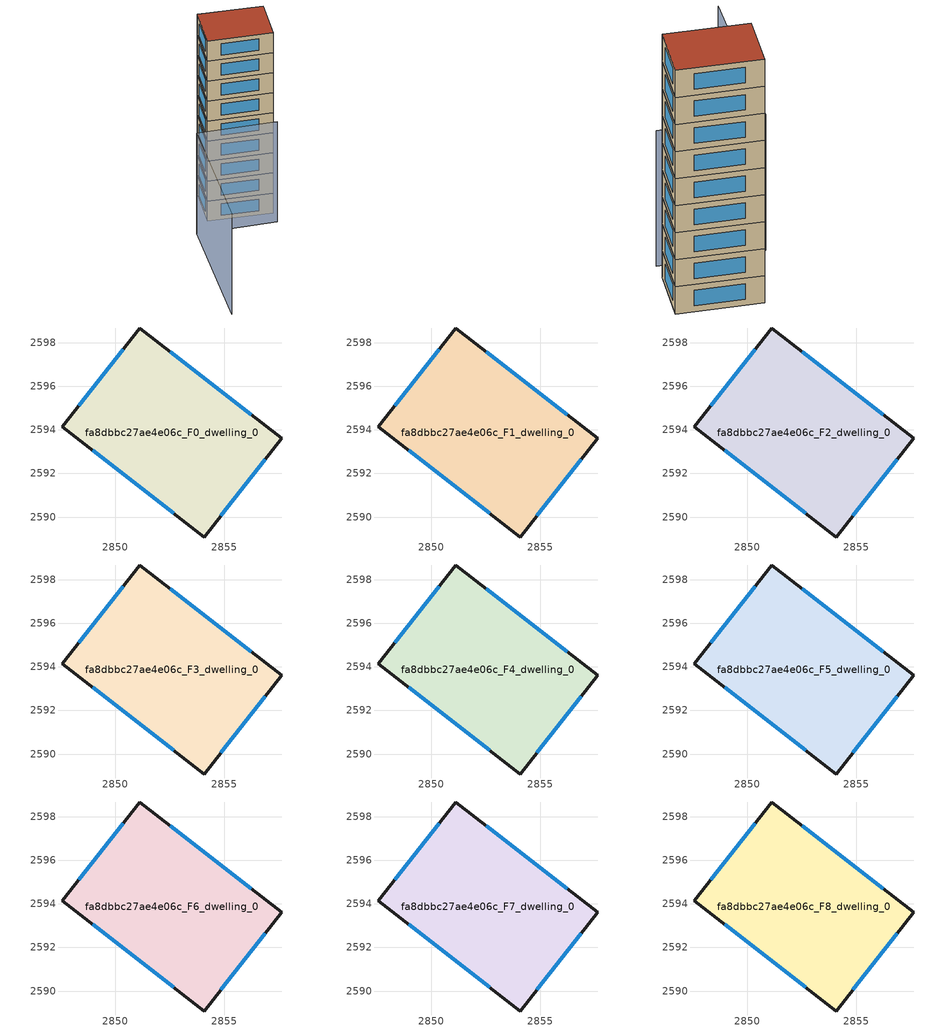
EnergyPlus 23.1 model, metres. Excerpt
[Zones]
fa8dbbc27ae4e06c_F0_dwelling_0
 floor ground (EU_floor_Construction): 2857.62,2593.61 2854.07,2589.08 2847.57,2594.14 2851.13,2598.67 z0
 wall outside (EU_wall_Construction): 2851.13,2598.67 2847.57,2594.14 2854.07,2589.08 2857.62,2593.61 2851.13,2598.67 z0:3
 window (EU_Window_Construction): 2850.37,2597.7 2848.33,2595.11 / 2856.23,2594.69 2852.52,2597.58 / 2854.83,2590.05 2856.86,2592.64 / 2848.96,2593.06 2852.68,2590.17 z0.64:2.36
fa8dbbc27ae4e06c_F1_dwelling_0
 floor to fa8dbbc27ae4e06c_F0_dwelling_0 (EU_floor_Construction): 2857.62,2593.61 2854.07,2589.08 2847.57,2594.14 2851.13,2598.67 z3
 wall outside (EU_wall_Construction): 2851.13,2598.67 2847.57,2594.14 2854.07,2589.08 2857.62,2593.61 2851.13,2598.67 z3:6
 window (EU_Window_Construction): 2850.37,2597.7 2848.33,2595.11 / 2856.23,2594.69 2852.52,2597.58 / 2854.83,2590.05 2856.86,2592.64 / 2848.96,2593.06 2852.68,2590.17 z3.64:5.36
fa8dbbc27ae4e06c_F2_dwelling_0
 floor to fa8dbbc27ae4e06c_F1_dwelling_0 (EU_floor_Construction): 2857.62,2593.61 2854.07,2589.08 2847.57,2594.14 2851.13,2598.67 z6
 wall outside (EU_wall_Construction): 2851.13,2598.67 2847.57,2594.14 2854.07,2589.08 2857.62,2593.61 2851.13,2598.67 z6:9
 window (EU_Window_Construction): 2850.37,2597.7 2848.33,2595.11 / 2856.23,2594.69 2852.52,2597.58 / 2854.83,2590.05 2856.86,2592.64 / 2848.96,2593.06 2852.68,2590.17 z6.64:8.36
fa8dbbc27ae4e06c_F3_dwelling_0
 floor to fa8dbbc27ae4e06c_F2_dwelling_0 (EU_floor_Construction): 2857.62,2593.61 2854.07,2589.08 2847.57,2594.14 2851.13,2598.67 z9
 wall outside (EU_wall_Construction): 2851.13,2598.67 2847.57,2594.14 2854.07,2589.08 2857.62,2593.61 2851.13,2598.67 z9:12
 window (EU_Window_Construction): 2850.37,2597.7 2848.33,2595.11 / 2856.23,2594.69 2852.52,2597.58 / 2854.83,2590.05 2856.86,2592.64 / 2848.96,2593.06 2852.68,2590.17 z9.64:11.36
fa8dbbc27ae4e06c_F4_dwelling_0
 floor to fa8dbbc27ae4e06c_F3_dwelling_0 (EU_floor_Construction): 2857.62,2593.61 2854.07,2589.08 2847.57,2594.14 2851.13,2598.67 z12
 wall outside (EU_wall_Construction): 2851.13,2598.67 2847.57,2594.14 2854.07,2589.08 2857.62,2593.61 2851.13,2598.67 z12:15
 window (EU_Window_Construction): 2850.37,2597.7 2848.33,2595.11 / 2856.23,2594.69 2852.52,2597.58 / 2854.83,2590.05 2856.86,2592.64 / 2848.96,2593.06 2852.68,2590.17 z12.64:14.36
fa8dbbc27ae4e06c_F5_dwelling_0
 floor to fa8dbbc27ae4e06c_F4_dwelling_0 (EU_floor_Construction): 2857.62,2593.61 2854.07,2589.08 2847.57,2594.14 2851.13,2598.67 z15
 wall outside (EU_wall_Construction): 2851.13,2598.67 2847.57,2594.14 2854.07,2589.08 2857.62,2593.61 2851.13,2598.67 z15:18
 window (EU_Window_Construction): 2850.37,2597.7 2848.33,2595.11 / 2856.23,2594.69 2852.52,2597.58 / 2854.83,2590.05 2856.86,2592.64 / 2848.96,2593.06 2852.68,2590.17 z15.64:17.36
fa8dbbc27ae4e06c_F6_dwelling_0
 floor to fa8dbbc27ae4e06c_F5_dwelling_0 (EU_floor_Construction): 2857.62,2593.61 2854.07,2589.08 2847.57,2594.14 2851.13,2598.67 z18
 wall outside (EU_wall_Construction): 2851.13,2598.67 2847.57,2594.14 2854.07,2589.08 2857.62,2593.61 2851.13,2598.67 z18:21
 window (EU_Window_Construction): 2850.37,2597.7 2848.33,2595.11 / 2856.23,2594.69 2852.52,2597.58 / 2854.83,2590.05 2856.86,2592.64 / 2848.96,2593.06 2852.68,2590.17 z18.64:20.36
fa8dbbc27ae4e06c_F7_dwelling_0
 floor to fa8dbbc27ae4e06c_F6_dwelling_0 (EU_floor_Construction): 2857.62,2593.61 2854.07,2589.08 2847.57,2594.14 2851.13,2598.67 z21
 wall outside (EU_wall_Construction): 2851.13,2598.67 2847.57,2594.14 2854.07,2589.08 2857.62,2593.61 2851.13,2598.67 z21:24
 window (EU_Window_Construction): 2850.37,2597.7 2848.33,2595.11 / 2856.23,2594.69 2852.52,2597.58 / 2854.83,2590.05 2856.86,2592.64 / 2848.96,2593.06 2852.68,2590.17 z21.64:23.36
fa8dbbc27ae4e06c_F8_dwelling_0
 floor to fa8dbbc27ae4e06c_F7_dwelling_0 (EU_floor_Construction): 2857.62,2593.61 2854.07,2589.08 2847.57,2594.14 2851.13,2598.67 z24
 wall outside (EU_wall_Construction): 2851.13,2598.67 2847.57,2594.14 2854.07,2589.08 2857.62,2593.61 2851.13,2598.67 z24:27
 window (EU_Window_Construction): 2850.37,2597.7 2848.33,2595.11 / 2856.23,2594.69 2852.52,2597.58 / 2854.83,2590.05 2856.86,2592.64 / 2848.96,2593.06 2852.68,2590.17 z24.64:26.36
 roof outside (EU_roof_Construction): 2854.07,2589.08 2857.62,2593.61 2851.13,2598.67 2847.57,2594.14 z27
shading: 2834.58,2579.38 2844.78,2593.49 / 2844.78,2593.49 2853.02,2587.52 z0:15
[Building]
EU S2 Campaign: North Axis=0; Terrain=City; Solar Distribution=FullExterior
[Site:Location]
Yerevan-Zvartnots.Intl.AP: Latitude=40.15; Longitude=44.383; Time Zone=4; Elevation=854
[SizingPeriod:WeatherFileDays]
AnnualSizingPeriod: Begin Month=1; Begin Day of Month=1; End Month=12; End Day of Month=31; Day of Week for Start Day=Monday; Use Weather File Daylight Saving Period=No; Use Weather File Rain and Snow Indicators=No
[MATERIAL]
EU_InternalMass_Material: Roughness=MediumRough; Thickness=0.1; Conductivity=1; Density=1800; Specific Heat=900; Thermal Absorptance=0.9; Solar Absorptance=0.7; Visible Absorptance=0.7
[MATERIAL:NOMASS] Roughness=MediumRough; Thermal Absorptance=0.9; Solar Absorptance=0.7; Visible Absorptance=0.7
Name | Thermal Resistance
EU_wall_NoMass | 1.05043
EU_roof_NoMass | 1.45357
EU_floor_NoMass | 0.478065
[WINDOWMATERIAL:SIMPLEGLAZINGSYSTEM]
EU_Window_SimpleGlazing: UFactor=2.5566; Solar Heat Gain Coefficient=0.75; Visible Transmittance=0.75
[CONSTRUCTION]
EU_wall_Construction: EU_wall_NoMass
EU_roof_Construction: EU_roof_NoMass
EU_floor_Construction: EU_floor_NoMass
EU_Window_Construction: EU_Window_SimpleGlazing
EU_InternalMass_Construction: EU_InternalMass_Material
[ZONE] Type=1; Multiplier=1; Ceiling Height=autocalculate; Floor Area=autocalculate; Part of Total Floor Area=Yes
Name | Volume
fa8dbbc27ae4e06c_F0_dwelling_0 | 142.104
fa8dbbc27ae4e06c_F1_dwelling_0; fa8dbbc27ae4e06c_F2_dwelling_0; fa8dbbc27ae4e06c_F3_dwelling_0; fa8dbbc27ae4e06c_F4_dwelling_0; fa8dbbc27ae4e06c_F5_dwelling_0; fa8dbbc27ae4e06c_F6_dwelling_0; fa8dbbc27ae4e06c_F7_dwelling_0; fa8dbbc27ae4e06c_F8_dwelling_0 | 142.105
[INTERNALMASS] Construction=EU_InternalMass_Construction; Surface Area=47.3683
Name | Zone or ZoneList
fa8dbbc27ae4e06c_F0_dwelling_0_EU_InternalMass | fa8dbbc27ae4e06c_F0_dwelling_0
fa8dbbc27ae4e06c_F1_dwelling_0_EU_InternalMass | fa8dbbc27ae4e06c_F1_dwelling_0
fa8dbbc27ae4e06c_F2_dwelling_0_EU_InternalMass | fa8dbbc27ae4e06c_F2_dwelling_0
fa8dbbc27ae4e06c_F3_dwelling_0_EU_InternalMass | fa8dbbc27ae4e06c_F3_dwelling_0
fa8dbbc27ae4e06c_F4_dwelling_0_EU_InternalMass | fa8dbbc27ae4e06c_F4_dwelling_0
fa8dbbc27ae4e06c_F5_dwelling_0_EU_InternalMass | fa8dbbc27ae4e06c_F5_dwelling_0
fa8dbbc27ae4e06c_F6_dwelling_0_EU_InternalMass | fa8dbbc27ae4e06c_F6_dwelling_0
fa8dbbc27ae4e06c_F7_dwelling_0_EU_InternalMass | fa8dbbc27ae4e06c_F7_dwelling_0
fa8dbbc27ae4e06c_F8_dwelling_0_EU_InternalMass | fa8dbbc27ae4e06c_F8_dwelling_0
[OTHEREQUIPMENT] Fuel Type=Electricity; Design Level Calculation Method=Watts/Area; Power per Zone Floor Area=1; Fraction Latent=0; Fraction Radiant=0; Fraction Lost=0; Carbon Dioxide Generation Rate=0; EndUse Subcategory=EU_Step8_InternalGains
Name | Zone or ZoneList or Space or SpaceList | Schedule
EU_Step8_InternalGain_fa8dbbc27ae4e06c_F0_dwelling_0_f000 | fa8dbbc27ae4e06c_F0_dwelling_0 | EU_Step8_GainSchedule_fa8dbbc27ae4e06c_F0_dwelling_0_f000
EU_Step8_InternalGain_fa8dbbc27ae4e06c_F1_dwelling_0_f000 | fa8dbbc27ae4e06c_F1_dwelling_0 | EU_Step8_GainSchedule_fa8dbbc27ae4e06c_F1_dwelling_0_f000
EU_Step8_InternalGain_fa8dbbc27ae4e06c_F2_dwelling_0_f000 | fa8dbbc27ae4e06c_F2_dwelling_0 | EU_Step8_GainSchedule_fa8dbbc27ae4e06c_F2_dwelling_0_f000
EU_Step8_InternalGain_fa8dbbc27ae4e06c_F3_dwelling_0_f000 | fa8dbbc27ae4e06c_F3_dwelling_0 | EU_Step8_GainSchedule_fa8dbbc27ae4e06c_F3_dwelling_0_f000
EU_Step8_InternalGain_fa8dbbc27ae4e06c_F4_dwelling_0_f000 | fa8dbbc27ae4e06c_F4_dwelling_0 | EU_Step8_GainSchedule_fa8dbbc27ae4e06c_F4_dwelling_0_f000
EU_Step8_InternalGain_fa8dbbc27ae4e06c_F5_dwelling_0_f000 | fa8dbbc27ae4e06c_F5_dwelling_0 | EU_Step8_GainSchedule_fa8dbbc27ae4e06c_F5_dwelling_0_f000
EU_Step8_InternalGain_fa8dbbc27ae4e06c_F6_dwelling_0_f000 | fa8dbbc27ae4e06c_F6_dwelling_0 | EU_Step8_GainSchedule_fa8dbbc27ae4e06c_F6_dwelling_0_f000
EU_Step8_InternalGain_fa8dbbc27ae4e06c_F7_dwelling_0_f000 | fa8dbbc27ae4e06c_F7_dwelling_0 | EU_Step8_GainSchedule_fa8dbbc27ae4e06c_F7_dwelling_0_f000
EU_Step8_InternalGain_fa8dbbc27ae4e06c_F8_dwelling_0_f000 | fa8dbbc27ae4e06c_F8_dwelling_0 | EU_Step8_GainSchedule_fa8dbbc27ae4e06c_F8_dwelling_0_f000
[ZONEVENTILATION:DESIGNFLOWRATE] Schedule=EU_AlwaysOn; Design Flow Rate Calculation Method=AirChanges/Hour; Air Changes per Hour=0.557805; Ventilation Type=Natural; Fan Pressure Rise=0; Fan Total Efficiency=1; Constant Term Coefficient=1; Temperature Term Coefficient=0; Velocity Term Coefficient=0; Velocity Squared Term Coefficient=0; Minimum Indoor Temperature=-100; Maximum Indoor Temperature=100; Delta Temperature=-100; Minimum Outdoor Temperature=-100; Maximum Outdoor Temperature=100; Maximum Wind Speed=40
Name | Zone or ZoneList or Space or SpaceList
EU_ConstantAir_fa8dbbc27ae4e06c_F0_dwelling_0 | fa8dbbc27ae4e06c_F0_dwelling_0
EU_ConstantAir_fa8dbbc27ae4e06c_F1_dwelling_0 | fa8dbbc27ae4e06c_F1_dwelling_0
EU_ConstantAir_fa8dbbc27ae4e06c_F2_dwelling_0 | fa8dbbc27ae4e06c_F2_dwelling_0
EU_ConstantAir_fa8dbbc27ae4e06c_F3_dwelling_0 | fa8dbbc27ae4e06c_F3_dwelling_0
EU_ConstantAir_fa8dbbc27ae4e06c_F4_dwelling_0 | fa8dbbc27ae4e06c_F4_dwelling_0
EU_ConstantAir_fa8dbbc27ae4e06c_F5_dwelling_0 | fa8dbbc27ae4e06c_F5_dwelling_0
EU_ConstantAir_fa8dbbc27ae4e06c_F6_dwelling_0 | fa8dbbc27ae4e06c_F6_dwelling_0
EU_ConstantAir_fa8dbbc27ae4e06c_F7_dwelling_0 | fa8dbbc27ae4e06c_F7_dwelling_0
EU_ConstantAir_fa8dbbc27ae4e06c_F8_dwelling_0 | fa8dbbc27ae4e06c_F8_dwelling_0
[HVACTEMPLATE:THERMOSTAT] Constant Heating Setpoint=20; Constant Cooling Setpoint=50
EU_HeatOnly_fa8dbbc27ae4e06c_F0_dwelling_0; EU_HeatOnly_fa8dbbc27ae4e06c_F1_dwelling_0; EU_HeatOnly_fa8dbbc27ae4e06c_F2_dwelling_0; EU_HeatOnly_fa8dbbc27ae4e06c_F3_dwelling_0; EU_HeatOnly_fa8dbbc27ae4e06c_F4_dwelling_0; EU_HeatOnly_fa8dbbc27ae4e06c_F5_dwelling_0; EU_HeatOnly_fa8dbbc27ae4e06c_F6_dwelling_0; EU_HeatOnly_fa8dbbc27ae4e06c_F7_dwelling_0; EU_HeatOnly_fa8dbbc27ae4e06c_F8_dwelling_0
[HVACTEMPLATE:ZONE:IDEALLOADSAIRSYSTEM] System Availability Schedule=EU_AlwaysOn; Maximum Heating Supply Air Temperature=50; Minimum Cooling Supply Air Temperature=13; Maximum Heating Supply Air Humidity Ratio=0.0156; Minimum Cooling Supply Air Humidity Ratio=0.0077; Heating Limit=NoLimit; Cooling Limit=NoLimit; Heating Availability Schedule=EU_AlwaysOn; Cooling Availability Schedule=EU_CoolingOff; Dehumidification Control Type=ConstantSensibleHeatRatio; Cooling Sensible Heat Ratio=0.7; Dehumidification Setpoint=60; Humidification Control Type=None; Humidification Setpoint=30; Outdoor Air Method=None; Outdoor Air Flow Rate per Person=0.00944; Outdoor Air Flow Rate per Zone Floor Area=0; Outdoor Air Flow Rate per Zone=0; Demand Controlled Ventilation Type=None; Outdoor Air Economizer Type=NoEconomizer; Heat Recovery Type=None; Sensible Heat Recovery Effectiveness=0.7; Latent Heat Recovery Effectiveness=0.65
Name | Template Thermostat
fa8dbbc27ae4e06c_F0_dwelling_0 | EU_HeatOnly_fa8dbbc27ae4e06c_F0_dwelling_0
fa8dbbc27ae4e06c_F1_dwelling_0 | EU_HeatOnly_fa8dbbc27ae4e06c_F1_dwelling_0
fa8dbbc27ae4e06c_F2_dwelling_0 | EU_HeatOnly_fa8dbbc27ae4e06c_F2_dwelling_0
fa8dbbc27ae4e06c_F3_dwelling_0 | EU_HeatOnly_fa8dbbc27ae4e06c_F3_dwelling_0
fa8dbbc27ae4e06c_F4_dwelling_0 | EU_HeatOnly_fa8dbbc27ae4e06c_F4_dwelling_0
fa8dbbc27ae4e06c_F5_dwelling_0 | EU_HeatOnly_fa8dbbc27ae4e06c_F5_dwelling_0
fa8dbbc27ae4e06c_F6_dwelling_0 | EU_HeatOnly_fa8dbbc27ae4e06c_F6_dwelling_0
fa8dbbc27ae4e06c_F7_dwelling_0 | EU_HeatOnly_fa8dbbc27ae4e06c_F7_dwelling_0
fa8dbbc27ae4e06c_F8_dwelling_0 | EU_HeatOnly_fa8dbbc27ae4e06c_F8_dwelling_0
[SIZING:ZONE] Zone Cooling Design Supply Air Temperature Input Method=SupplyAirTemperature; Zone Cooling Design Supply Air Temperature=13; Zone Heating Design Supply Air Temperature Input Method=SupplyAirTemperature; Zone Heating Design Supply Air Temperature=50; Zone Cooling Design Supply Air Humidity Ratio=0.008; Zone Heating Design Supply Air Humidity Ratio=0.008; Cooling Design Air Flow Method=DesignDay; Cooling Design Air Flow Rate=0; Cooling Minimum Air Flow per Zone Floor Area=0.000762; Cooling Minimum Air Flow=0; Cooling Minimum Air Flow Fraction=0.2; Heating Design Air Flow Method=DesignDay; Heating Design Air Flow Rate=0; Heating Maximum Air Flow per Zone Floor Area=0.002032; Heating Maximum Air Flow=0.141576; Heating Maximum Air Flow Fraction=0.3; Account for Dedicated Outdoor Air System=No; Dedicated Outdoor Air System Control Strategy=NeutralSupplyAir; Dedicated Outdoor Air Low Setpoint Temperature for Design=autosize; Dedicated Outdoor Air High Setpoint Temperature for Design=autosize; Zone Load Sizing Method=Sensible Load Only No Latent Load; Zone Latent Cooling Design Supply Air Humidity Ratio Input Method=HumidityRatioDifference; Zone Cooling Design Supply Air Humidity Ratio Difference=0.005; Zone Latent Heating Design Supply Air Humidity Ratio Input Method=HumidityRatioDifference; Zone Humidification Design Supply Air Humidity Ratio Difference=0.005
fa8dbbc27ae4e06c_F0_dwelling_0; fa8dbbc27ae4e06c_F1_dwelling_0; fa8dbbc27ae4e06c_F2_dwelling_0; fa8dbbc27ae4e06c_F3_dwelling_0; fa8dbbc27ae4e06c_F4_dwelling_0; fa8dbbc27ae4e06c_F5_dwelling_0; fa8dbbc27ae4e06c_F6_dwelling_0; fa8dbbc27ae4e06c_F7_dwelling_0; fa8dbbc27ae4e06c_F8_dwelling_0
[SCHEDULE:CONSTANT]
Name | Hourly Value
EU_AlwaysOn | 1
EU_CoolingOff | 0
[SCHEDULE:FILE] Column Number=1; Rows to Skip at Top=0; Number of Hours of Data=8760; Column Separator=Comma; Interpolate to Timestep=No; Minutes per Item=60; Adjust Schedule for Daylight Savings=Yes
Name | File
EU_Step8_GainSchedule_fa8dbbc27ae4e06c_F0_dwelling_0_f000 | ../../schedules/fa8dbbc27ae4e06c/fa8dbbc27ae4e06c_F0_dwelling_0_f000_gain.csv
EU_Step8_GainSchedule_fa8dbbc27ae4e06c_F1_dwelling_0_f000 | ../../schedules/fa8dbbc27ae4e06c/fa8dbbc27ae4e06c_F1_dwelling_0_f000_gain.csv
EU_Step8_GainSchedule_fa8dbbc27ae4e06c_F2_dwelling_0_f000 | ../../schedules/fa8dbbc27ae4e06c/fa8dbbc27ae4e06c_F2_dwelling_0_f000_gain.csv
EU_Step8_GainSchedule_fa8dbbc27ae4e06c_F3_dwelling_0_f000 | ../../schedules/fa8dbbc27ae4e06c/fa8dbbc27ae4e06c_F3_dwelling_0_f000_gain.csv
EU_Step8_GainSchedule_fa8dbbc27ae4e06c_F4_dwelling_0_f000 | ../../schedules/fa8dbbc27ae4e06c/fa8dbbc27ae4e06c_F4_dwelling_0_f000_gain.csv
EU_Step8_GainSchedule_fa8dbbc27ae4e06c_F5_dwelling_0_f000 | ../../schedules/fa8dbbc27ae4e06c/fa8dbbc27ae4e06c_F5_dwelling_0_f000_gain.csv
EU_Step8_GainSchedule_fa8dbbc27ae4e06c_F6_dwelling_0_f000 | ../../schedules/fa8dbbc27ae4e06c/fa8dbbc27ae4e06c_F6_dwelling_0_f000_gain.csv
EU_Step8_GainSchedule_fa8dbbc27ae4e06c_F7_dwelling_0_f000 | ../../schedules/fa8dbbc27ae4e06c/fa8dbbc27ae4e06c_F7_dwelling_0_f000_gain.csv
EU_Step8_GainSchedule_fa8dbbc27ae4e06c_F8_dwelling_0_f000 | ../../schedules/fa8dbbc27ae4e06c/fa8dbbc27ae4e06c_F8_dwelling_0_f000_gain.csv
